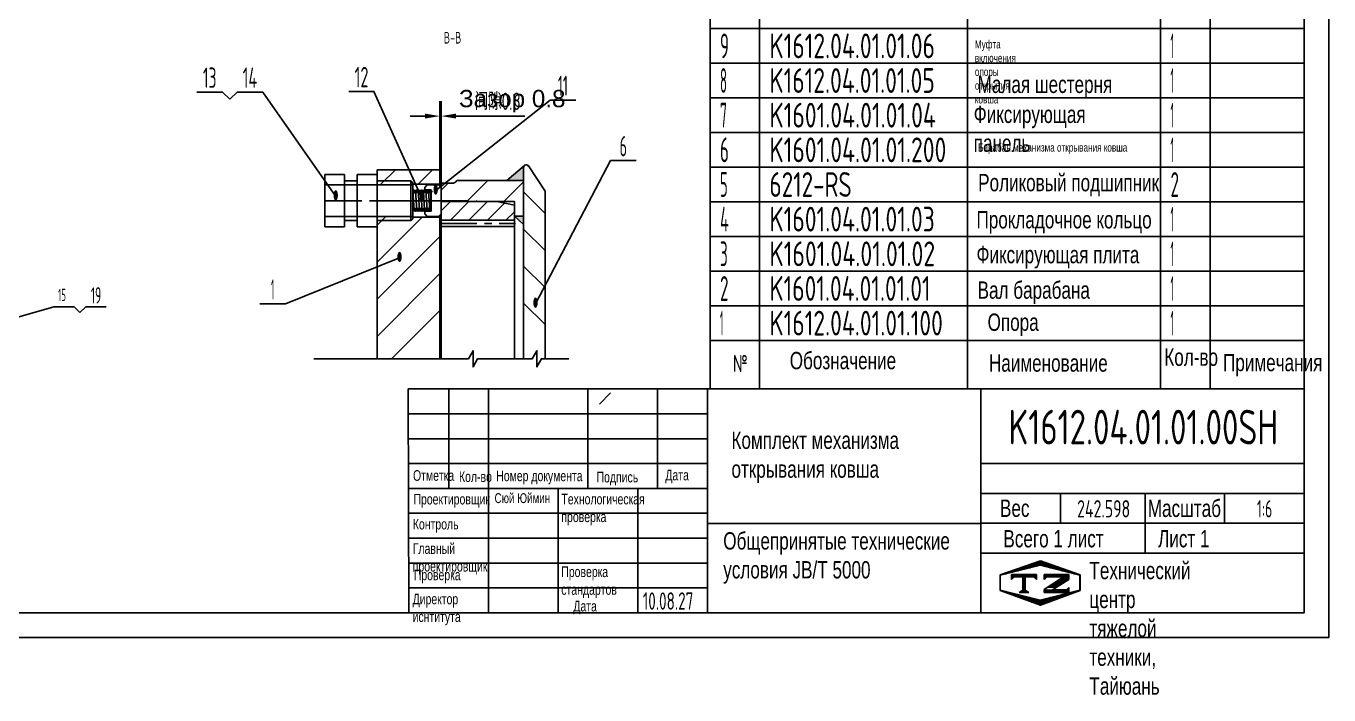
# Model space of a CAD drawing. Header units: millimetres. Extents: x 0 to 2520, y -70 to 1782.
# Drawn here: x 941 to 2520, y -70 to 741 of the extents above; entities that cross this region are included whole.
import ezdxf
from ezdxf.enums import TextEntityAlignment as Align

# ---------------------------------------------------------------- set-up
doc = ezdxf.new("R2010")
doc.units = ezdxf.units.MM
doc.header["$LTSCALE"] = 60
doc.linetypes.add('F', pattern=[0.75, 0.5, -0.25])
doc.linetypes.add('G', pattern=[2, 1.25, -0.25, 0.25, -0.25])
for name, color, linetype in [('01', 7, 'Continuous'), ('02', 1, 'Continuous'), ('04', 2, 'F'), ('05', 4, 'G'), ('08', 1, 'Continuous'), ('11', 3, 'Continuous'), ('THICK', 7, 'Continuous')]:
    doc.layers.add(name, color=color, linetype=linetype)
doc.styles.get("Standard").update_dxf_attribs({"font": 'isocp', "width": 0.707, "bigfont": 'intecad.shx'})
doc.dimstyles.new('INTE', dxfattribs={"dimscale": 6, "dimtxt": 3.5, "dimasz": 3, "dimexe": 3, "dimexo": 0, "dimgap": 1, "dimtad": 1, "dimdec": 3, "dimdsep": 46, "dimtxsty": 'Standard', "dimcen": 0, "dimclrd": 1, "dimclre": 1, "dimclrt": 3, "dimaunit": 1, "dimadec": 0, "dimazin": 0, "dimtfac": 1, "dimtmove": 0, "dimatfit": 0, "dimfxl": 1, "dimarcsym": 0})

# ---------------------------------------------------------------- blocks, each defined once
blk = doc.blocks.new('*U24')
at = {"layer": '01'}
for points in [[(415, 5), (415, 292)], [(25, 5), (415, 5)]]:
    blk.add_lwpolyline(points, dxfattribs=at)
at = {"layer": '02'}
for points in [[(420, 0), (420, 297)], [(0, 0), (420, 0)]]:
    blk.add_lwpolyline(points, dxfattribs=at)
blk = doc.blocks.new('*U40')
at = {"layer": '01'}
for p, q in [((0, -42), (0, 0)), ((720, -42), (720, 0))]:
    blk.add_line(p, q, dxfattribs=at)
at = {"layer": '02'}
for p, q in [((0, 0), (60, 0)), ((60, -42), (60, 0)), ((60, 0), (312, 0)), ((312, -42), (312, 0)), ((312, 0), (546, 0)), ((546, -42), (546, 0)), ((546, 0), (606, 0)), ((606, -42), (606, 0)), ((606, 0), (720, 0))]:
    blk.add_line(p, q, dxfattribs=at)
blk = doc.blocks.new('*U41')
at = {"layer": '01'}
for p, q in [((0, -42), (0, 0)), ((720, -42), (720, 0))]:
    blk.add_line(p, q, dxfattribs=at)
at = {"layer": '02'}
for p, q in [((0, 0), (60, 0)), ((60, -42), (60, 0)), ((60, 0), (312, 0)), ((312, -42), (312, 0)), ((312, 0), (546, 0)), ((546, -42), (546, 0)), ((546, 0), (606, 0)), ((606, -42), (606, 0)), ((606, 0), (720, 0))]:
    blk.add_line(p, q, dxfattribs=at)
blk = doc.blocks.new('*U42')
at = {"layer": '01'}
for p, q in [((0, -42), (0, 0)), ((720, -42), (720, 0))]:
    blk.add_line(p, q, dxfattribs=at)
at = {"layer": '02'}
for p, q in [((0, 0), (60, 0)), ((60, -42), (60, 0)), ((60, 0), (312, 0)), ((312, -42), (312, 0)), ((312, 0), (546, 0)), ((546, -42), (546, 0)), ((546, 0), (606, 0)), ((606, -42), (606, 0)), ((606, 0), (720, 0))]:
    blk.add_line(p, q, dxfattribs=at)
blk = doc.blocks.new('*U43')
at = {"layer": '01'}
for p, q in [((0, -42), (0, 0)), ((720, -42), (720, 0))]:
    blk.add_line(p, q, dxfattribs=at)
at = {"layer": '02'}
for p, q in [((0, 0), (60, 0)), ((60, -42), (60, 0)), ((60, 0), (312, 0)), ((312, -42), (312, 0)), ((312, 0), (546, 0)), ((546, -42), (546, 0)), ((546, 0), (606, 0)), ((606, -42), (606, 0)), ((606, 0), (720, 0))]:
    blk.add_line(p, q, dxfattribs=at)
blk = doc.blocks.new('*U44')
at = {"layer": '01'}
for p, q in [((0, -42), (0, 0)), ((720, -42), (720, 0))]:
    blk.add_line(p, q, dxfattribs=at)
at = {"layer": '02'}
for p, q in [((0, 0), (60, 0)), ((60, -42), (60, 0)), ((60, 0), (312, 0)), ((312, -42), (312, 0)), ((312, 0), (546, 0)), ((546, -42), (546, 0)), ((546, 0), (606, 0)), ((606, -42), (606, 0)), ((606, 0), (720, 0))]:
    blk.add_line(p, q, dxfattribs=at)
blk = doc.blocks.new('*U45')
at = {"layer": '01'}
for p, q in [((0, -42), (0, 0)), ((720, -42), (720, 0))]:
    blk.add_line(p, q, dxfattribs=at)
at = {"layer": '02'}
for p, q in [((0, 0), (60, 0)), ((60, -42), (60, 0)), ((60, 0), (312, 0)), ((312, -42), (312, 0)), ((312, 0), (546, 0)), ((546, -42), (546, 0)), ((546, 0), (606, 0)), ((606, -42), (606, 0)), ((606, 0), (720, 0))]:
    blk.add_line(p, q, dxfattribs=at)
blk = doc.blocks.new('*U46')
at = {"layer": '01'}
for p, q in [((0, -42), (0, 0)), ((720, -42), (720, 0))]:
    blk.add_line(p, q, dxfattribs=at)
at = {"layer": '02'}
for p, q in [((0, 0), (60, 0)), ((60, -42), (60, 0)), ((60, 0), (312, 0)), ((312, -42), (312, 0)), ((312, 0), (546, 0)), ((546, -42), (546, 0)), ((546, 0), (606, 0)), ((606, -42), (606, 0)), ((606, 0), (720, 0))]:
    blk.add_line(p, q, dxfattribs=at)
blk = doc.blocks.new('*U47')
at = {"layer": '01'}
for p, q in [((0, -42), (0, 0)), ((720, -42), (720, 0))]:
    blk.add_line(p, q, dxfattribs=at)
at = {"layer": '02'}
for p, q in [((0, 0), (60, 0)), ((60, -42), (60, 0)), ((60, 0), (312, 0)), ((312, -42), (312, 0)), ((312, 0), (546, 0)), ((546, -42), (546, 0)), ((546, 0), (606, 0)), ((606, -42), (606, 0)), ((606, 0), (720, 0))]:
    blk.add_line(p, q, dxfattribs=at)
blk = doc.blocks.new('*U48')
at = {"layer": '01'}
for p, q in [((0, -42), (0, 0)), ((720, -42), (720, 0))]:
    blk.add_line(p, q, dxfattribs=at)
at = {"layer": '02'}
for p, q in [((0, 0), (60, 0)), ((60, -42), (60, 0)), ((60, 0), (312, 0)), ((312, -42), (312, 0)), ((312, 0), (546, 0)), ((546, -42), (546, 0)), ((546, 0), (606, 0)), ((606, -42), (606, 0)), ((606, 0), (720, 0))]:
    blk.add_line(p, q, dxfattribs=at)
blk = doc.blocks.new('*U49')
at = {"layer": '01'}
for p, q in [((0, -42), (0, 0)), ((720, -42), (720, 0))]:
    blk.add_line(p, q, dxfattribs=at)
at = {"layer": '02'}
for p, q in [((0, 0), (60, 0)), ((60, -42), (60, 0)), ((60, 0), (312, 0)), ((312, -42), (312, 0)), ((312, 0), (546, 0)), ((546, -42), (546, 0)), ((546, 0), (606, 0)), ((606, -42), (606, 0)), ((606, 0), (720, 0))]:
    blk.add_line(p, q, dxfattribs=at)
blk = doc.blocks.new('*D64')
at = {"layer": '08', "color": 1, "lineweight": -2, "ltscale": 0.6}
for p, q in [((1442.4, 566.8), (1442.4, 649.9)), ((1444, 550.6), (1444, 649.9)), ((1424.4, 631.9), (1406.4, 631.9)), ((1442.4, 631.9), (1444, 631.9)), ((1462, 631.9), (1545.3, 631.9))]:
    blk.add_line(p, q, dxfattribs=at)
at = {"layer": '08', "color": 1, "ltscale": 0.6}
for points in [[(1424.4, 634.9), (1424.4, 628.9), (1442.4, 631.9)], [(1462, 634.9), (1462, 628.9), (1444, 631.9)]]:
    blk.add_solid(points, dxfattribs=at)
at = {"layer": 'Defpoints', "color": 0, "ltscale": 0.6}
for p in [(1444, 631.9), (1442.4, 566.8), (1444, 550.6)]:
    blk.add_point(p, dxfattribs=at)
at = {"layer": '08', "color": 3, "ltscale": 0.6, "insert": (1512.6, 649.8), "char_height": 21, "attachment_point": 5}
blk.add_mtext('间隙0.8', dxfattribs=at)
blk = doc.blocks.new('*X68')
at = {"color": 0}
for p, q in [((127.06, 7.8), (132.06, 7.8)), ((127.06, 7.5), (132.06, 7.5)), ((127.06, 7.2), (127.32, 7.2)), ((127.84, 5.4), (129.64, 5.4)), ((128.3, 5.7), (130.1, 5.7)), ((128.77, 6), (130.57, 6)), ((129.23, 6.3), (131.04, 6.3)), ((129.7, 6.6), (131.51, 6.6)), ((130.16, 6.9), (131.98, 6.9)), ((130.62, 7.2), (132.06, 7.2))]:
    blk.add_line(p, q, dxfattribs=at)
blk = doc.blocks.new('*X69')
at = {"color": 0}
for p, q in [((127.06, 4.8), (132.06, 4.8)), ((127.06, 4.5), (132.06, 4.5)), ((131.84, 5.1), (132.06, 5.1))]:
    blk.add_line(p, q, dxfattribs=at)
blk = doc.blocks.new('*X67')
at = {"color": 0}
for p, q in [((122.34, 4.5), (123.72, 4.5)), ((122.82, 4.8), (123.24, 4.8))]:
    blk.add_line(p, q, dxfattribs=at)
blk = doc.blocks.new('*X66')
at = {"color": 0}
for p, q in [((120.53, 7.8), (125.53, 7.8)), ((120.53, 7.5), (125.53, 7.5)), ((120.53, 7.2), (120.79, 7.2)), ((125.27, 7.2), (125.53, 7.2))]:
    blk.add_line(p, q, dxfattribs=at)
blk = doc.blocks.new('*X65')
at = {"color": 0}
for p, q in [((125.83, 10.5), (126.82, 10.5)), ((118.94, 8.1), (119.52, 8.1)), ((119.8, 8.4), (120.72, 8.4)), ((120.66, 8.7), (121.92, 8.7)), ((121.52, 9), (123.12, 9)), ((122.38, 9.3), (124.32, 9.3)), ((123.24, 9.6), (125.52, 9.6)), ((124.1, 9.9), (128.52, 9.9)), ((124.97, 10.2), (127.67, 10.2)), ((127.02, 9.6), (129.37, 9.6)), ((128.22, 9.3), (130.22, 9.3)), ((129.42, 9), (131.07, 9)), ((130.62, 8.7), (131.92, 8.7)), ((131.82, 8.4), (132.77, 8.4)), ((133.02, 8.1), (133.62, 8.1)), ((118.22, 7.8), (118.32, 7.8)), ((118.22, 7.5), (118.27, 7.5)), ((118.22, 7.2), (118.27, 7.2)), ((118.22, 6.9), (118.27, 6.9)), ((118.22, 6.6), (118.27, 6.6)), ((118.22, 6.3), (118.27, 6.3)), ((118.22, 6), (118.27, 6)), ((118.22, 5.7), (118.27, 5.7)), ((118.22, 5.4), (118.27, 5.4)), ((134.22, 7.8), (134.32, 7.8)), ((134.27, 7.5), (134.32, 7.5)), ((134.27, 7.2), (134.32, 7.2)), ((134.27, 6.9), (134.32, 6.9)), ((134.27, 6.6), (134.32, 6.6)), ((134.27, 6.3), (134.32, 6.3)), ((134.27, 6), (134.32, 6)), ((134.27, 5.7), (134.32, 5.7)), ((134.27, 5.4), (134.32, 5.4)), ((118.22, 5.1), (118.27, 5.1)), ((118.22, 4.8), (118.27, 4.8)), ((118.79, 4.5), (119.42, 4.5)), ((119.61, 4.2), (120.62, 4.2)), ((120.43, 3.9), (121.82, 3.9)), ((121.26, 3.6), (123.02, 3.6)), ((122.08, 3.3), (124.22, 3.3)), ((122.91, 3), (125.42, 3)), ((123.73, 2.7), (128.89, 2.7)), ((127.12, 3), (129.7, 3)), ((128.32, 3.3), (130.51, 3.3)), ((129.52, 3.6), (131.32, 3.6)), ((130.72, 3.9), (132.14, 3.9)), ((131.92, 4.2), (132.95, 4.2)), ((133.12, 4.5), (133.76, 4.5)), ((134.27, 5.1), (134.32, 5.1)), ((134.27, 4.8), (134.32, 4.8)), ((124.55, 2.4), (128.07, 2.4)), ((125.38, 2.1), (127.26, 2.1)), ((126.2, 1.8), (126.45, 1.8))]:
    blk.add_line(p, q, dxfattribs=at)

msp = doc.modelspace()

# ---------------------------------------------------------------- hatches: boundary and pattern name
at = {"layer": '02', "ltscale": 0.6}
h = msp.add_hatch(color=256, dxfattribs=at)
h.paths.add_polyline_path([(1523.5547, 553.7529), (1544.007, 553.7529), (1544.007, 569.6029, -0.209920909), (1545.0136, 571.9541)])
h.paths.add_polyline_path([(1532.907, 510.7529), (1544.007, 500.3848), (1544.007, 510.7529)])
h = msp.add_hatch(dxfattribs=at)
h.set_pattern_fill('ANSI31', color=256, scale=10, style=0)
h.set_pattern_definition([(45, (-833.644, -1870.38), (-22.45064, 22.45064), [])])
h.paths.add_polyline_path([(1463.0145, 553.7529, -0.267949192), (1457.4719, 550.5529), (1444.007, 550.5529), (1444.007, 528.2529), (1532.907, 528.2529), (1532.907, 510.7529), (1544.007, 510.7529), (1544.007, 553.7529)])
h = msp.add_hatch(dxfattribs=at)
h.set_pattern_fill('ANSI31', color=256, scale=5, style=0)
h.set_pattern_definition([(45, (116.203, 64.701), (-11.22532, 11.22532), [])])
h.paths.add_polyline_path([(1444.007, 528.2529), (1444.007, 513.3029), (1444.007, 505.702), (1532.907, 505.702), (1532.907, 524.0652), (1511.5102, 528.2529)])

# ---------------------------------------------------------------- linework, layer by layer
at = {"ltscale": 0.6}
for p, q in [((1366.367, 566.7529), (1442.407, 566.7529)), ((1463.007, 553.7529), (1544.007, 553.7529)), ((1463.007, 553.7529), (1463.007, 553.74)), ((1544.007, 553.7529), (1544.007, 337.7529)), ((1444.007, 550.5529), (1444.007, 337.7529)), ((1532.907, 528.2529), (1532.907, 337.7529))]:
    msp.add_line(p, q, dxfattribs=at)
at = {"layer": '01', "color": 7, "linetype": 'Continuous', "ltscale": 0.6}
for p, q in [((1544.007, 569.6029), (1544.007, 337.7529)), ((1366.367, 337.7529), (1366.367, 566.7529)), ((1442.407, 547.0029), (1442.407, 566.7529)), ((1342.367, 548.641), (1327.0306, 548.641)), ((1424.187, 545.4029), (1427.187, 548.4029)), ((1424.187, 545.4029), (1424.187, 542.3498)), ((1441.007, 548.4029), (1427.187, 548.4029)), ((1441.007, 548.4029), (1444.007, 545.4029)), ((1444.007, 550.5529), (1457.4719, 550.5529)), ((1444.007, 545.4029), (1444.007, 513.3029)), ((1570.007, 337.7529), (1570.007, 541.0029)), ((1444.007, 528.2529), (1532.907, 528.2529)), ((1342.367, 510.241), (1327.0306, 510.241)), ((1424.187, 516.6529), (1424.187, 513.3029)), ((1424.187, 513.3029), (1427.187, 510.3029)), ((1441.007, 510.3029), (1427.187, 510.3029)), ((1441.007, 510.3029), (1444.007, 513.3029)), ((1442.407, 337.7529), (1442.407, 511.7029)), ((1444.007, 505.702), (1532.907, 505.702)), ((1532.907, 510.7529), (1544.007, 510.7529)), ((1444.007, 498.0228), (1532.907, 498.0228))]:
    msp.add_line(p, q, dxfattribs=at)
at = {"layer": '01', "ltscale": 0.6}
for p, q in [((1547.2256, 572.8029), (1547.207, 572.8029)), ((1549.7366, 571.526), (1570.007, 541.0029)), ((1303.0306, 561.0634), (1327.0306, 561.0634)), ((1303.0306, 529.4234), (1303.0306, 561.0634)), ((1303.0306, 529.3529), (1303.0306, 560.9929)), ((1327.0306, 561.0634), (1327.0306, 529.4234)), ((1327.0306, 560.9929), (1327.0306, 529.3529)), ((1342.367, 561.0634), (1366.367, 561.0634)), ((1342.367, 529.4234), (1342.367, 561.0634)), ((1342.367, 529.3529), (1342.367, 560.9929)), ((1366.367, 561.0634), (1366.367, 529.4234)), ((1366.367, 560.9929), (1366.367, 529.3529)), ((1366.367, 553.441), (1407.4276, 553.441)), ((1407.4276, 553.441), (1407.4276, 529.441)), ((1407.4276, 553.441), (1409.6939, 550.6926)), ((1327.0306, 548.6234), (1303.0306, 548.6234)), ((1327.0306, 548.5529), (1303.0306, 548.5529)), ((1366.367, 548.6234), (1342.367, 548.6234)), ((1366.367, 548.5529), (1342.367, 548.5529)), ((1409.6939, 550.6926), (1409.6939, 529.441)), ((1409.6939, 529.441), (1409.6939, 549.3529)), ((1409.6939, 549.3529), (1442.407, 549.3529)), ((1409.6939, 540.6291), (1409.6939, 518.2529)), ((1411.298, 518.3141), (1409.698, 540.5141)), ((1414.4897, 518.5441), (1412.8897, 540.7441)), ((1414.4938, 518.4121), (1412.8938, 540.6121)), ((1417.6855, 518.6421), (1416.0855, 540.8421)), ((1420.8788, 518.341), (1419.2788, 540.541)), ((1420.8788, 518.341), (1419.2788, 540.541)), ((1424.0745, 518.439), (1422.4745, 540.639)), ((1424.187, 542.3498), (1432.0595, 542.3498)), ((1427.2663, 518.669), (1425.6663, 540.869)), ((1430.4595, 518.3679), (1428.8595, 540.5679)), ((1432.0595, 540.3379), (1430.4595, 518.1379)), ((1432.0595, 540.3379), (1432.0595, 542.3498)), ((1432.0637, 540.4529), (1432.0637, 516.6529)), ((1303.0306, 529.4234), (1303.0306, 497.7834)), ((1303.0306, 529.3529), (1303.0306, 497.7129)), ((1327.0306, 497.7834), (1327.0306, 529.4234)), ((1327.0306, 497.7129), (1327.0306, 529.3529)), ((1342.367, 529.4234), (1342.367, 497.7834)), ((1342.367, 529.3529), (1342.367, 497.7129)), ((1366.367, 497.7834), (1366.367, 529.4234)), ((1366.367, 497.7129), (1366.367, 529.3529)), ((1407.4276, 505.441), (1407.4276, 529.441)), ((1409.6939, 507.3885), (1409.6939, 529.441)), ((1409.6939, 529.3529), (1409.6939, 509.3529)), ((1511.5102, 528.2529), (1532.907, 524.0652)), ((1327.0306, 510.2234), (1303.0306, 510.2234)), ((1327.0306, 510.1529), (1303.0306, 510.1529)), ((1366.367, 510.2234), (1342.367, 510.2234)), ((1366.367, 510.1529), (1342.367, 510.1529)), ((1366.367, 505.441), (1407.4276, 505.441)), ((1407.4276, 505.441), (1409.6939, 507.3885)), ((1409.6939, 509.3529), (1442.407, 509.3529)), ((1414.5558, 518.7035), (1414.6044, 518.8376)), ((1428.8637, 516.6529), (1424.187, 516.6529)), ((1428.8637, 516.6529), (1432.0637, 516.6529)), ((1303.0306, 497.7834), (1327.0306, 497.7834)), ((1303.0306, 497.7129), (1327.0306, 497.7129)), ((1342.367, 497.7834), (1366.367, 497.7834)), ((1342.367, 497.7129), (1366.367, 497.7129))]:
    msp.add_line(p, q, dxfattribs=at)
at = {"layer": '01'}
for p, q in [((1770, 360), (2490, 360)), ((1770, 360), (1770, 301.2424)), ((1830, 360), (1830, 301.2424)), ((2082, 360), (2082, 301.2424)), ((2316, 360), (2316, 301.2424)), ((2376, 360), (2376, 301.2424))]:
    msp.add_line(p, q, dxfattribs=at)
at = {"layer": '01', "ltscale": 0.6}
msp.add_circle((1430.4637, 540.4529), 1.6, dxfattribs=at)
for centre, radius, start, end in [((1547.1871, 569.6325), 3.1802, 24.4583205, 180.5343552), ((1411.2939, 540.6291), 1.6, 4.1222978, 184.1222978), ((1414.4896, 540.7271), 1.6, 4.1222978, 184.1222978), ((1417.6829, 540.426), 1.6, 4.1222978, 184.1222978), ((1420.8746, 540.656), 1.6, 4.1222978, 184.1222978), ((1424.0704, 540.754), 1.6, 4.1222978, 184.1222978), ((1427.2637, 540.4529), 1.6, 4.1222978, 184.1222978), ((1412.8871, 518.128), 1.6, 180, 359.3902757), ((1416.0829, 518.226), 1.6, 184.1222978, 0), ((1412.8871, 518.128), 1.6, 359.3902757, 0), ((1416.0829, 518.226), 1.6, 360, 4.1222978), ((1419.2829, 518.226), 1.6, 184.1222978, 355.8777022), ((1422.4679, 518.1549), 1.6, 180, 359.3902757), ((1419.2829, 518.226), 1.6, 355.8777022, 4.1222978), ((1425.6637, 518.2529), 1.6, 184.1222978, 0), ((1422.4679, 518.1549), 1.6, 359.3902757, 0), ((1425.6637, 518.2529), 1.6, 360, 4.1222978), ((1428.8637, 518.2529), 1.6, 184.1222978, 355.8777022), ((1428.8637, 518.2529), 1.6, 355.8777022, 4.1222978)]:
    msp.add_arc(centre, radius, start, end, dxfattribs=at)
at = {"layer": '01', "color": 7, "linetype": 'Continuous', "ltscale": 0.6}
msp.add_arc((1457.4719, 556.9529), 6.4, 270, 330, dxfattribs=at)
at = {"layer": '01'}
for p in [(2490, 300.0081), (2490, 300), (2490, 299.9001)]:
    msp.add_point(p, dxfattribs=at)
at = {"layer": '02', "ltscale": 0.6}
for p, q in [((1148.0992, 661.0597), (1179.0992, 661.0597)), ((1179.0992, 661.0597), (1187.938, 652.2208)), ((1187.938, 652.2208), (1196.7769, 661.0597)), ((1196.7769, 661.0597), (1227.7769, 661.0597)), ((1316.3057, 534.6109), (1227.7769, 661.0597)), ((1363.0559, 661.7547), (1332.0559, 661.7547)), ((1420.5494, 532.481), (1362.4314, 661.7547)), ((1437.4648, 541.5694), (1576.1196, 651.287)), ((1576.1196, 651.287), (1607.1196, 651.287)), ((1545.149, 572.0689), (1523.5547, 553.7529)), ((1558.4297, 404.4922), (1649.2946, 578.0737)), ((1649.2946, 578.0737), (1680.2946, 578.0737)), ((1371.1556, 549.3529), (1388.5556, 566.7529)), ((1416.0569, 549.3529), (1433.4569, 566.7529)), ((1409.6939, 548.641), (1366.367, 548.641)), ((1570.007, 513.9157), (1544.007, 539.9157)), ((1409.6939, 510.241), (1366.367, 510.241)), ((1366.367, 499.663), (1376.0569, 509.3529)), ((1366.367, 454.7617), (1420.9582, 509.3529)), ((1532.907, 510.7529), (1544.007, 500.3848)), ((1570.007, 469.0144), (1544.007, 495.0144)), ((1366.367, 409.8604), (1442.407, 485.9004)), ((1393.6187, 459.9381), (1255.2822, 404.5568)), ((1570.007, 424.1131), (1544.007, 450.1131)), ((1366.367, 364.9592), (1442.407, 440.9992)), ((817.2963, 355.8744), (974.4777, 400.8072)), ((974.4777, 400.8072), (999.2777, 400.8072)), ((999.2777, 400.8072), (1006.3488, 393.7361)), ((1006.3488, 393.7361), (1013.4198, 400.8072)), ((1013.4198, 400.8072), (1038.2198, 400.8072)), ((1255.2822, 404.5568), (1224.2822, 404.5568)), ((1384.062, 337.7529), (1442.407, 396.0979)), ((1570.007, 379.2118), (1544.007, 405.2118)), ((1635.9658, 282.9188), (1649.4095, 296.3625))]:
    msp.add_line(p, q, dxfattribs=at)
at = {"layer": '02', "color": 1, "linetype": 'Continuous', "ltscale": 0.6}
for p, q in [((1327.0306, 553.441), (1342.367, 553.441)), ((1327.0306, 505.441), (1342.367, 505.441))]:
    msp.add_line(p, q, dxfattribs=at)
at = {"layer": '02', "ltscale": 0.6}
msp.add_lwpolyline([(1289.9515, 337.7529), (1477.0965, 337.7529), (1482.6965, 347.5529), (1482.6965, 327.9529), (1488.2965, 337.7529), (1554.4753, 337.7529), (1560.0753, 347.5529), (1560.0753, 327.9529), (1565.6753, 337.7529), (1598.7647, 337.7529)], dxfattribs=at)
at = {"layer": '04', "ltscale": 0.6}
for centre, start, end in [((1411.2939, 540.6291), 180, 4.1222978), ((1414.4896, 540.7271), 184.1222978, 4.1222978), ((1417.6829, 540.426), 184.1222978, 4.1222978), ((1420.8746, 540.656), 180, 4.1222978), ((1424.0704, 540.754), 184.1222978, 4.1222978), ((1427.2637, 540.4529), 184.1222978, 4.1222978), ((1412.8871, 518.128), 359.3902757, 180), ((1416.0829, 518.226), 360, 180), ((1419.2829, 518.226), 355.8777022, 180), ((1422.4679, 518.1549), 359.3902757, 180), ((1425.6637, 518.2529), 360, 180), ((1428.8637, 518.2529), 355.8777022, 180)]:
    msp.add_arc(centre, 1.6, start, end, dxfattribs=at)
at = {"layer": '05', "color": 4, "linetype": 'G', "ltscale": 0.6}
for p, q in [((1433.4551, 540.4529), (1409.6939, 540.4529)), ((1438.1285, 529.3529), (1400.8602, 529.3529)), ((1442.407, 501.8624), (1534.2301, 501.8624))]:
    msp.add_line(p, q, dxfattribs=at)
at = {"layer": '05', "ltscale": 0.6}
for p, q in [((1303.0306, 529.3529), (1431.2848, 529.3529)), ((1360.367, 529.3529), (1444.007, 529.3529)), ((1360.367, 529.3529), (1486.8439, 529.3529)), ((1449.5251, 529.3529), (1411.1332, 529.3529)), ((1432.6837, 518.2529), (1409.6939, 518.2529))]:
    msp.add_line(p, q, dxfattribs=at)
at = {"layer": 'THICK'}
for p, q in [((1404.2077, 301.2424), (1405.0305, 30)), ((1404.2077, 301.2424), (2490, 301.2424)), ((1453.2358, 301.1115), (1453.2358, 301.2424)), ((1453.2514, 180.6902), (1453.2514, 301.2424)), ((1501.4723, 30), (1501.4723, 301.2424)), ((1622.0244, 180.6902), (1622.0244, 301.2424)), ((1706.4109, 180.6902), (1706.4109, 301.2424)), ((1766.687, 30), (1766.687, 301.2424)), ((2098.2055, 30), (2098.2055, 301.2424)), ((2490, 30), (2490, 301.2424)), ((1405.0305, 210.8282), (1766.687, 210.8282)), ((2098.2055, 210.8282), (2490, 210.8282)), ((1405.0305, 180.6902), (1766.687, 180.6902)), ((1585.8588, 30), (1585.8588, 180.6902)), ((1682.3005, 30), (1682.3005, 180.6902)), ((2098.2055, 174.6626), (2490, 174.6626)), ((2194.6472, 138.4969), (2194.6472, 174.6626)), ((2297.1165, 102.3313), (2297.1165, 174.6626)), ((2393.5583, 138.4969), (2393.5583, 174.6626)), ((1766.687, 137.9745), (2098.2055, 137.9745)), ((2098.2055, 138.4969), (2490, 138.4969)), ((2098.2055, 102.3313), (2490, 102.3313)), ((1405.0305, 30), (2490, 30))]:
    msp.add_line(p, q, dxfattribs=at)
at = {"layer": 'THICK', "color": 3}
for p, q in [((1405.0305, 271.1043), (1766.687, 271.1043)), ((1405.0305, 240.9663), (1766.687, 240.9663)), ((1405.0305, 150.5522), (1766.687, 150.5522)), ((1405.0305, 120.4141), (1766.687, 120.4141)), ((1405.0305, 90.2761), (1766.687, 90.2761)), ((2121.4243, 75.8465), (2170.2783, 92.8623)), ((2121.7415, 75.4633), (2169.9624, 87.5185)), ((2169.9624, 87.5185), (2218.1832, 75.4633)), ((2170.2783, 92.8623), (2218.4978, 75.8465)), ((2121.4243, 56.8971), (2121.4243, 75.8465)), ((2121.7415, 57.3805), (2121.7415, 75.4633)), ((2135.3578, 70.3809), (2135.3578, 76.4085)), ((2135.3578, 76.4085), (2165.4958, 76.4085)), ((2138.3716, 73.3947), (2135.3578, 70.3809)), ((2162.482, 73.3947), (2138.3716, 73.3947)), ((2149.1079, 73.4234), (2149.1079, 56.891)), ((2150.4264, 73.4234), (2150.4264, 56.891)), ((2151.9332, 73.4234), (2151.9332, 56.891)), ((2165.4958, 70.3809), (2162.482, 73.3947)), ((2165.4958, 76.4085), (2165.4958, 70.3809)), ((2174.7245, 76.4085), (2174.7245, 70.3809)), ((2174.7245, 76.4085), (2204.8626, 76.4085)), ((2174.7245, 70.3809), (2177.7383, 73.3947)), ((2198.4576, 73.3947), (2174.7245, 58.0391)), ((2177.7383, 73.3947), (2198.4576, 73.3947)), ((2204.8617, 70.4384), (2189.4216, 60.5568)), ((2204.8626, 76.4085), (2204.8626, 70.3809)), ((2218.1832, 75.4633), (2218.1832, 57.3805)), ((2218.4978, 75.8465), (2218.4978, 56.8971)), ((1405.0305, 60.138), (1766.687, 60.138)), ((2170.2783, 39.1078), (2121.4243, 56.8971)), ((2169.9624, 45.3253), (2121.7415, 57.3805)), ((2150.4264, 58.2687), (2144.5873, 54.5949)), ((2144.5873, 54.5949), (2150.4264, 54.5949)), ((2150.4264, 58.2687), (2156.2655, 54.5949)), ((2156.2655, 54.5949), (2150.4264, 54.5949)), ((2218.1832, 57.3805), (2169.9624, 45.3253)), ((2218.4978, 56.8971), (2170.2783, 39.1078)), ((2174.7245, 58.0391), (2174.7245, 54.5949)), ((2174.7245, 54.5949), (2204.8617, 54.5949)), ((2189.4216, 60.5568), (2184.8152, 57.6087)), ((2201.8479, 57.6087), (2184.8152, 57.6087)), ((2204.8617, 60.6225), (2201.8479, 57.6087)), ((2204.8617, 54.5949), (2204.8617, 60.6225))]:
    msp.add_line(p, q, dxfattribs=at)
for p in [(1405.0305, 60.138), (1405.0305, 30)]:
    msp.add_point(p, dxfattribs=at)

# ---------------------------------------------------------------- block references
at = {"layer": '01', "xscale": 6, "yscale": 6, "zscale": 6}
msp.add_blockref('*U24', (0, 0), dxfattribs=at)
at = {"layer": '01'}
for name, p in [('*U49', (1770, 780)), ('*U48', (1770, 738)), ('*U47', (1770, 696)), ('*U46', (1770, 654)), ('*U45', (1770, 612)), ('*U44', (1770, 570)), ('*U43', (1770, 528)), ('*U42', (1770, 486)), ('*U41', (1770, 444)), ('*U40', (1770, 402))]:
    msp.add_blockref(name, p, dxfattribs=at)
at = {"layer": 'THICK', "color": 3, "xscale": 6.027608180497964, "yscale": 6.027608180497623, "zscale": 6.027608180497633}
for name in ['*X65', '*X66', '*X68', '*X67', '*X69']:
    msp.add_blockref(name, (1408.8427, 28.5273), dxfattribs=at)

# ---------------------------------------------------------------- texts
at = {"layer": '01', "attachment_point": 1}
for s, insert, char_height, width in [('{\\fArial|b0|i0|c204|p34;\\C3;Муфта включения опоры открытия ковша}', (2090.8686, 723.897), 10, 0.671816), ('{\\fArial|b0|i0|c204|p34;\\C3;Фиксирующая панель}', (2089.5072, 644.5258), 21, 2.015439), ('{\\fArial|b0|i0|c204|p34;Технический центр\\Pтяжелой техники, Тайюань}', (2229.6937, 91.678), 20.992231, 0.986491), ('10.08.27', (1688.3779, 54.68), 21, 67.034205)]:
    msp.add_mtext(s, dxfattribs=dict(at, insert=insert, char_height=char_height, width=width))
for s, insert, char_height in [('{\\fArial|b0|i0|c204|p34;\\C3;Малая шестерня}', (2094.2175, 680.8759), 21), ('{\\fArial|b0|i0|c204|p34;\\W1;\\C3;Зазор 0.8}', (1465.7054, 663.6527), 21), ('{\\fArial|b0|i0|c204|p34;\\C3;Барабан механизма открывания ковша}', (2094.8817, 598.8818), 10), ('{\\fArial|b0|i0|c204|p34;\\C3;Роликовый подшипник}', (2094.8771, 561.783), 21), ('{\\fArial|b0|i0|c204|p34;\\C3;Прокладочное кольцо}', (2092.8617, 516.8104), 21), ('{\\fArial|b0|i0|c204|p34;\\C3;Фиксирующая плита}', (2092.8617, 474.5226), 21), ('{\\fArial|b0|i0|c204|p34;\\C3;Вал барабана}', (2094.2053, 431.5636), 21), ('{\\fArial|b0|i0|c204|p34;\\C3;Опора}', (2106.2979, 392.632), 21), ('{\\fArial|b0|i0|c204|p34;Обозначение}', (1866.5424, 346.1194), 21), ('{\\fArial|b0|i0|c204|p34;Кол-во}', (2320.4613, 350.2712), 21), ('{\\Fisocp,intecad|c204;№}', (1797.7447, 342.564), 21), ('{\\fArial|b0|i0|c204|p34;Наименование}', (2107.9272, 343.1565), 21), ('{\\fArial|b0|i0|c204|p34;Примечания}', (2391.6312, 343.7529), 21), ('{\\fArial|b0|i0|c204|p34;\\C3;Комплект механизма\\Pоткрывания ковша}', (1795.8896, 249.596), 21), ('{\\fArial|b0|i0|c204|p34;Отметка}', (1409.9527, 202.7979), 12.852386), ('{\\fArial|b0|i0|c204|p34;Кол-во}', (1465.6895, 201.3194), 12.852386), ('{\\fArial|b0|i0|c204|p34;Номер документа}', (1510.837, 202.3084), 12.852386), ('{\\fArial|b0|i0|c204|p34;Подпись}', (1632.4065, 200.8266), 12.852386), ('{\\fArial|b0|i0|c204|p34;Дата}', (1715.765, 203.2907), 12.852386), ('{\\fArial|b0|i0|c204|p34;Проектировщик}', (1410.5183, 174.0893), 12.852386), ('{\\fArial|b0|i0|c204|p34;\\C3;Сюй Юймин}', (1508.8149, 174.9079), 12), ('{\\fArial|b0|i0|c204|p34;Технологическая\\Pпроверка}', (1589.8073, 174.186), 12.852386), ('{\\fArial|b0|i0|c204|p34;Вес}', (2121.358, 167.1781), 20.992231), ('{\\fArial|b0|i0|c204|p34;Контроль}', (1409.7801, 143.816), 12.852386), ('{\\fArial|b0|i0|c204|p34;Общепринятые технические\\Pусловия \\fArial|b0|i0|c0|p34;JB/T 5000}', (1785.9532, 127.6148), 21), ('{\\fArial|b0|i0|c204|p34;Всего 1 лист}', (2125.4792, 130.2831), 21), ('{\\fArial|b0|i0|c204|p34;Лист 1}', (2312.9205, 130.2831), 21), ('{\\fArial|b0|i0|c204|p34;Главный\\Pпроектировщик}', (1409.6663, 114.234), 12.852386), ('{\\fArial|b0|i0|c204|p34;Проверка}', (1410.9223, 82.2697), 12.852386), ('{\\fArial|b0|i0|c204|p34;Проверка\\Pстандартов}', (1589.6842, 86.0883), 12.852386), ('{\\fArial|b0|i0|c204|p34;Директор\\Pиснтитута}', (1409.4686, 53.0684), 12.852386), ('{\\fArial|b0|i0|c204|p34;Дата}', (1604.2866, 44.478), 12.852386)]:
    msp.add_mtext(s, dxfattribs=dict(at, insert=insert, char_height=char_height))
at = {"layer": '02', "ltscale": 0.6, "width": 0.605172}
for p, p2 in [((1313.3057, 529.6109), (1319.3057, 529.6109)), ((1417.5494, 527.481), (1423.5494, 527.481)), ((1434.4648, 536.5694), (1440.4648, 536.5694)), ((1390.6187, 454.9381), (1396.6187, 454.9381)), ((1555.4297, 399.4922), (1561.4297, 399.4922))]:
    msp.add_text('●', height=10, dxfattribs=at).set_placement(p, p2, align=Align.FIT)
at = {"layer": '02', "ltscale": 0.6, "insert": (1447.31, 733.8287), "char_height": 14, "width": 187.374, "attachment_point": 1}
msp.add_mtext('{\\C3;B-B}', dxfattribs=at)
at = {"layer": '05', "insert": (2300.4308, 167.0788), "char_height": 21.000631, "attachment_point": 1}
msp.add_mtext('{\\fArial|b0|i0|c204|p34;\\C0;Масштаб}', dxfattribs=at)
at = {"layer": '11'}
for s, height, width, p, p2 in [('9', 30, 0.579528, (1782, 702), (1792.8069, 702)), ('K1612.04.01.01.06', 30, 0.695958, (1842, 702), (2042.5322, 702)), ('1', 30, 0.404, (2328, 702), (2332.242, 702)), ('8', 30, 0.514182, (1782, 660), (1790.484, 660)), ('K1612.04.01.01.05', 30, 0.695949, (1842, 660), (2042.3586, 660)), ('1', 30, 0.404, (2328, 660), (2332.242, 660)), ('7', 30, 0.514182, (1782, 618), (1790.484, 618)), ('K1601.04.01.01.04', 30, 0.696016, (1842, 618), (2043.601, 618)), ('1', 30, 0.404, (2328, 618), (2332.242, 618)), ('6', 30, 0.600695, (1782, 576), (1792.8054, 576)), ('K1601.04.01.01.200', 30, 0.696659, (1842, 576), (2056.3438, 576)), ('1', 30, 0.404, (2328, 576), (2332.242, 576)), ('5', 30, 0.527686, (1782, 534), (1791.3625, 534)), ('6212-RS', 30, 0.693692, (1842, 534), (1941.6753, 534)), ('2', 30, 0.562593, (2328, 534), (2338.2965, 534)), ('4', 30, 0.543846, (1782, 492), (1792.605, 492)), ('K1601.04.01.01.03', 30, 0.695949, (1842, 492), (2042.3586, 492)), ('1', 30, 0.404, (2328, 492), (2332.242, 492)), ('3', 30, 0.527686, (1782, 450), (1791.3625, 450)), ('K1601.04.01.01.02', 30, 0.69597, (1842, 450), (2042.7539, 450)), ('1', 30, 0.404, (2328, 450), (2332.242, 450)), ('2', 30, 0.562593, (1782, 408), (1792.2965, 408)), ('K1601.04.01.01.01', 30, 0.695664, (1842, 408), (2037.238, 408)), ('1', 30, 0.404, (2328, 408), (2332.242, 408)), ('1', 30, 0.404, (1782, 366), (1786.242, 366)), ('K1612.04.01.01.100', 30, 0.696454, (1842, 366), (2052.1018, 366)), ('1', 30, 0.404, (2328, 366), (2332.242, 366)), ('K1612.04.01.01.00SH', 42, 0.697493, (2131.6088, 234), (2458.3912, 234)), ('242.598', 21, 0.687219, (2214.8645, 145.5), (2279.1355, 145.5)), ('1:6', 21, 0.631229, (2432.7235, 145.5), (2451.2765, 145.5))]:
    msp.add_text(s, height=height, dxfattribs=dict(at, width=width)).set_placement(p, p2, align=Align.FIT)
at = {"layer": '11', "ltscale": 0.6}
for s, height, width, p, p2 in [('13', 24.74874, 0.609833, (1155.363, 666.0597), (1171.8354, 666.0597)), ('14', 24.74874, 0.614783, (1203.5282, 666.0597), (1221.0256, 666.0597)), ('12', 24.74874, 0.611465, (1339.1567, 666.7547), (1355.9552, 666.7547)), ('11', 24.74874, 0.582235, (1585.4955, 656.287), (1597.7437, 656.287)), ('6', 24.7487, 0.600695, (1660.3376, 583.0737), (1669.2516, 583.0737)), ('1', 24.7487, 0.404, (1238.0325, 409.5568), (1241.532, 409.5568)), ('15', 14.84924, 0.583511, (979.8323, 407.7586), (989.2891, 407.7586)), ('19', 19.79899, 0.567814, (1019.5153, 404.8072), (1032.1244, 404.8072))]:
    msp.add_text(s, height=height, dxfattribs=dict(at, width=width)).set_placement(p, p2, align=Align.FIT)

# ---------------------------------------------------------------- dimensions: what is measured, and where the dimension line sits
at = {"layer": '08', "ltscale": 0.6}
dim = msp.add_linear_dim(base=(1444.007, 631.8704), p1=(1442.407, 566.7529), p2=(1444.007, 550.5529), text='间隙0.8', dimstyle='INTE', dxfattribs=at)
dim.commit()
dim.dimension.update_dxf_attribs({"geometry": '*D64', "text_midpoint": (1512.6354, 649.8288)})

doc.saveas('drawing.dxf')
